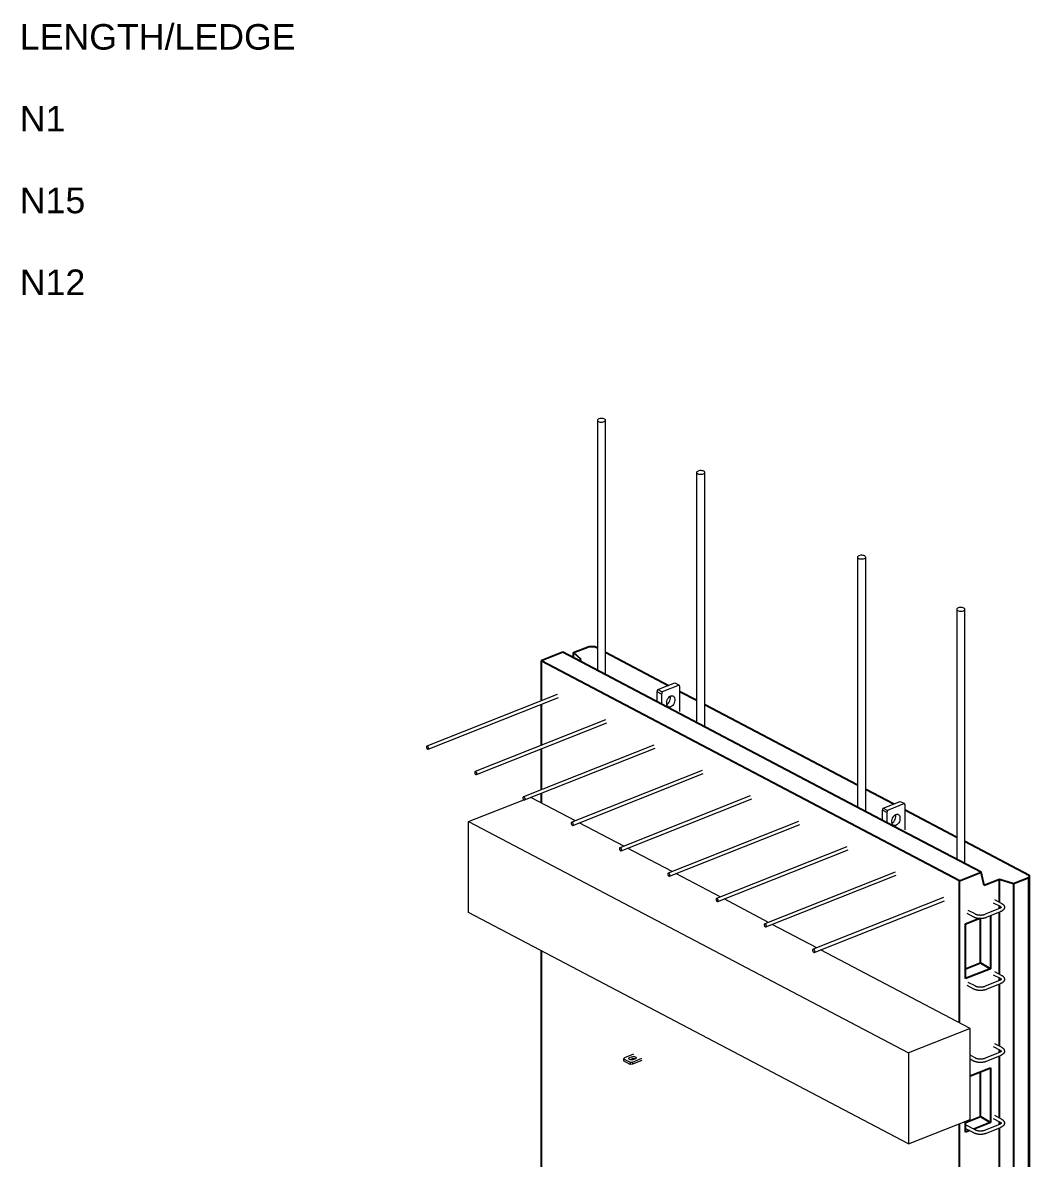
# Model space of a CAD drawing. Header units: millimetres. Extents: x -5626 to 7572, y 1067 to 18539.
# Drawn here: x 619 to 3080, y 11227 to 14003 of the extents above; entities that cross this region are included whole.
import ezdxf

# ---------------------------------------------------------------- set-up
doc = ezdxf.new("R2010")
doc.units = ezdxf.units.MM
for name, color, linetype, lineweight in [('A-GENM', 13, 'Continuous', 18), ('A-WALL', 113, 'Continuous', 25), ('G-ANNO-TEXT', 231, 'Continuous', 9), ('S-BEAM', 12, 'Continuous', 18), ('S-RBAR', 171, 'Continuous', 18)]:
    doc.layers.add(name, color=color, linetype=linetype, lineweight=lineweight)
doc.styles.add('Arial', font='arial.ttf', dxfattribs={"height": 62.5})

# ---------------------------------------------------------------- blocks, each defined once
blk = doc.blocks.new('Rebar Bar - Part 3166313199-431004-3D Ortho')
at = {"layer": 'S-RBAR'}
for p, q in [((7596.5, 11849.7), (7580.1, 11858.4)), ((7576.3, 11851.3), (7592.8, 11842.6))]:
    blk.add_line(p, q, dxfattribs=at)
blk = doc.blocks.new('Rebar Bar - Part 2227165887-431004-3D Ortho')
at = {"layer": 'S-RBAR'}
for points in [[(7592.8, 11842.6, 0), (7593.2, 11842.4, 0), (7593.6, 11842.2, 0), (7593.9, 11842, 0), (7594.2, 11841.8, 0), (7594.5, 11841.6, 0), (7594.7, 11841.4, 0), (7594.9, 11841.2, 0), (7595.1, 11841, 0), (7595.2, 11840.9, 0), (7595.3, 11840.7, 0), (7595.4, 11840.6, 0), (7595.5, 11840.5, 0), (7595.5, 11840.4, 0), (7595.5, 11840.3, 0), (7595.6, 11840.3, 0), (7595.6, 11840.2, 0), (7595.6, 11840.2, 0), (7595.6, 11840.2, 0), (7595.6, 11840.2, 0), (7595.6, 11840.2, 0), (7595.6, 11840.1, 0), (7595.5, 11840.1, 0), (7595.5, 11840, 0), (7595.5, 11839.9, 0), (7595.4, 11839.8, 0), (7595.3, 11839.7, 0), (7595.2, 11839.5, 0), (7595, 11839.3, 0), (7594.9, 11839.2, 0), (7594.6, 11839, 0), (7594.4, 11838.8, 0), (7594.1, 11838.6, 0), (7593.8, 11838.3, 0), (7593.5, 11838.1, 0), (7593.1, 11837.9, 0), (7592.7, 11837.7, 0), (7592.3, 11837.5, 0), (7591.8, 11837.3, 0), (7591.3, 11837.1, 0), (7591.2, 11837, 0)], [(7596.5, 11849.7, 0), (7597.2, 11849.4, 0), (7597.8, 11849, 0), (7598.4, 11848.6, 0), (7598.9, 11848.2, 0), (7599.5, 11847.8, 0), (7600, 11847.4, 0), (7600.5, 11846.9, 0), (7601, 11846.4, 0), (7601.4, 11845.9, 0), (7601.8, 11845.3, 0), (7602.2, 11844.8, 0), (7602.6, 11844.2, 0), (7602.9, 11843.6, 0), (7603.1, 11842.9, 0), (7603.3, 11842.2, 0), (7603.5, 11841.5, 0), (7603.5, 11840.8, 0), (7603.6, 11840.1, 0), (7603.5, 11839.4, 0), (7603.4, 11838.7, 0), (7603.3, 11838, 0), (7603.1, 11837.3, 0), (7602.8, 11836.7, 0), (7602.5, 11836.1, 0), (7602.1, 11835.5, 0), (7601.7, 11834.9, 0), (7601.3, 11834.4, 0), (7600.9, 11833.9, 0), (7600.4, 11833.4, 0), (7599.9, 11832.9, 0), (7599.4, 11832.5, 0), (7598.8, 11832.1, 0), (7598.2, 11831.7, 0), (7597.6, 11831.3, 0), (7597, 11830.9, 0), (7596.4, 11830.6, 0), (7595.7, 11830.3, 0), (7595, 11829.9, 0), (7594.3, 11829.7, 0), (7594.2, 11829.6, 0)]]:
    blk.add_polyline3d(points, dxfattribs=at)
blk = doc.blocks.new('Rebar Bar - Part 981547073-431004-3D Ortho')
at = {"layer": 'S-RBAR'}
for p, q in [((7591.2, 11837), (7556.5, 11823.2)), ((7559.4, 11815.8), (7594.2, 11829.6))]:
    blk.add_line(p, q, dxfattribs=at)
blk = doc.blocks.new('Rebar Bar - Part 2227165887-V1-3D Ortho')
at = {"layer": 'S-RBAR'}
for points in [[(7527.9, 11816.9, 0), (7528.5, 11816.6, 0), (7529.2, 11816.3, 0), (7529.9, 11816, 0), (7530.6, 11815.7, 0), (7531.3, 11815.4, 0), (7532, 11815.2, 0), (7532.8, 11814.9, 0), (7533.6, 11814.7, 0), (7534.4, 11814.5, 0), (7535.2, 11814.3, 0), (7536, 11814.1, 0), (7536.8, 11814, 0), (7537.6, 11813.9, 0), (7538.4, 11813.7, 0), (7539.3, 11813.6, 0), (7540.1, 11813.5, 0), (7541, 11813.4, 0), (7541.9, 11813.4, 0), (7542.7, 11813.3, 0), (7543.6, 11813.3, 0), (7544.5, 11813.3, 0), (7545.4, 11813.3, 0), (7546.2, 11813.3, 0), (7547.1, 11813.3, 0), (7548, 11813.4, 0), (7548.8, 11813.5, 0), (7549.7, 11813.5, 0), (7550.5, 11813.6, 0), (7551.4, 11813.8, 0), (7552.2, 11813.9, 0), (7553.1, 11814, 0), (7553.9, 11814.2, 0), (7554.7, 11814.4, 0), (7555.5, 11814.5, 0), (7556.2, 11814.8, 0), (7557, 11815, 0), (7557.8, 11815.2, 0), (7558.5, 11815.5, 0), (7559.2, 11815.7, 0), (7559.4, 11815.8, 0)], [(7531.6, 11824, 0), (7532, 11823.8, 0), (7532.5, 11823.6, 0), (7532.9, 11823.4, 0), (7533.4, 11823.2, 0), (7534, 11823, 0), (7534.5, 11822.8, 0), (7535.1, 11822.6, 0), (7535.7, 11822.4, 0), (7536.3, 11822.3, 0), (7536.9, 11822.1, 0), (7537.5, 11822, 0), (7538.2, 11821.9, 0), (7538.9, 11821.8, 0), (7539.6, 11821.6, 0), (7540.2, 11821.6, 0), (7540.9, 11821.5, 0), (7541.7, 11821.4, 0), (7542.4, 11821.4, 0), (7543.1, 11821.3, 0), (7543.8, 11821.3, 0), (7544.5, 11821.3, 0), (7545.3, 11821.3, 0), (7546, 11821.3, 0), (7546.7, 11821.3, 0), (7547.4, 11821.4, 0), (7548.2, 11821.4, 0), (7548.9, 11821.5, 0), (7549.6, 11821.6, 0), (7550.3, 11821.7, 0), (7550.9, 11821.8, 0), (7551.6, 11821.9, 0), (7552.3, 11822, 0), (7552.9, 11822.2, 0), (7553.5, 11822.3, 0), (7554.1, 11822.5, 0), (7554.7, 11822.6, 0), (7555.3, 11822.8, 0), (7555.8, 11823, 0), (7556.3, 11823.2, 0), (7556.5, 11823.2, 0)]]:
    blk.add_polyline3d(points, dxfattribs=at)
blk = doc.blocks.new('Rebar Bar - Part 3131074535-431004-3D Ortho')
at = {"layer": 'S-RBAR'}
for p, q in [((7531.6, 11824), (7515.1, 11832.6)), ((7511.4, 11825.6), (7527.9, 11816.9))]:
    blk.add_line(p, q, dxfattribs=at)
blk = doc.blocks.new('Rebar Bar - Part 3131074535-V2-3D Ortho')
at = {"layer": 'S-RBAR'}
for p, q in [((7531.6, 11472.3), (7519.8, 11478.5)), ((7519.8, 11469.4), (7527.9, 11465.2))]:
    blk.add_line(p, q, dxfattribs=at)
blk = doc.blocks.new('Rebar Bar - Part 3131074535-V3-3D Ortho')
at = {"layer": 'S-RBAR'}
for p, q in [((7531.6, 11296.4), (7508.7, 11308.5)), ((7508.7, 11299.5), (7527.9, 11289.4))]:
    blk.add_line(p, q, dxfattribs=at)
blk = doc.blocks.new('RR spread anchor face based - RR-SA-7_5-260-1726841-3D Ortho')
at = {"layer": 'A-GENM'}
for p, q in [((6756.4, 12372.3), (6798, 12388.8)), ((6808.5, 12383.3), (6766.9, 12366.8)), ((6798, 12388.8), (6808.5, 12383.3)), ((6810.3, 12379.6), (6808.5, 12383.3)), ((6754.5, 12367.1), (6756.4, 12372.3)), ((6754.5, 12342.3), (6754.5, 12367.1)), ((6765, 12361.6), (6754.5, 12367.1)), ((6756.4, 12372.3), (6766.9, 12366.8)), ((6766.9, 12366.8), (6765, 12361.6)), ((6765, 12361.6), (6765, 12336.8)), ((6787, 12354.6), (6786.9, 12356.4)), ((6787, 12351.1), (6787, 12354.6)), ((6810.3, 12319.2), (6810.3, 12379.6)), ((6777.9, 12337.8), (6777.9, 12341.3)), ((6797.5, 12349.1), (6797.5, 12345.6))]:
    blk.add_line(p, q, dxfattribs=at)
for points in [[(6777.9, 12341.3, 0), (6778.2, 12344.5, 0), (6779.2, 12347.6, 0), (6780.7, 12350.6, 0), (6782.8, 12353.3, 0), (6785.1, 12355.4, 0), (6787.7, 12356.8, 0), (6790.2, 12357.4, 0), (6792.6, 12357.2, 0), (6794.6, 12356.1, 0), (6796.2, 12354.4, 0), (6797.2, 12352, 0), (6797.5, 12349.1, 0)], [(6797.5, 12345.6, 0), (6797.2, 12342.4, 0), (6796.2, 12339.2, 0), (6794.6, 12336.2, 0), (6792.6, 12333.6, 0), (6790.2, 12331.5, 0), (6787.7, 12330.1, 0), (6785.1, 12329.5, 0), (6782.8, 12329.7, 0), (6780.7, 12330.7, 0), (6779.2, 12332.5, 0), (6778.2, 12334.9, 0), (6777.9, 12337.8, 0)], [(6778.1, 12336, 0), (6779.7, 12337, 0), (6782.1, 12339.1, 0), (6784.1, 12341.8, 0), (6785.7, 12344.8, 0), (6786.7, 12347.9, 0), (6787, 12351.1, 0)]]:
    blk.add_polyline3d(points, dxfattribs=at)
blk = doc.blocks.new('RR spread anchor face based - RR-SA-1_4-160-1726851-3D Ortho')
at = {"layer": 'A-GENM'}
for p, q in [((6674.4, 11472.3), (6672.3, 11470)), ((6672.3, 11470), (6688.6, 11461.4)), ((6672.3, 11470), (6672.3, 11464.6)), ((6697.1, 11481.3), (6674.4, 11472.3)), ((6687.6, 11472.7), (6692.1, 11474.5)), ((6692.1, 11469.2), (6688.2, 11467.6)), ((6694.1, 11462), (6716.8, 11471)), ((6716.8, 11465.7), (6694.1, 11456.7)), ((6701.3, 11469.7), (6696.7, 11467.9)), ((6688.6, 11456), (6672.3, 11464.6)), ((6688.6, 11461.4), (6694.1, 11462)), ((6688.6, 11461.4), (6688.6, 11456)), ((6694.1, 11456.7), (6688.6, 11456)), ((6694.1, 11462), (6694.1, 11456.7))]:
    blk.add_line(p, q, dxfattribs=at)
for points in [[(6696.7, 11467.9, 0), (6695.2, 11467.4, 0), (6693.5, 11467.2, 0), (6691.7, 11467.1, 0), (6689.9, 11467.3, 0), (6688.2, 11467.7, 0), (6686.9, 11468.2, 0), (6685.9, 11468.9, 0), (6685.3, 11469.7, 0), (6685.2, 11470.5, 0), (6685.5, 11471.4, 0), (6686.4, 11472.1, 0), (6687.6, 11472.7, 0)], [(6692.1, 11474.5, 0), (6693.6, 11475, 0), (6695.4, 11475.2, 0), (6697.2, 11475.3, 0), (6699, 11475.1, 0), (6700.6, 11474.8, 0), (6702, 11474.2, 0), (6703, 11473.5, 0), (6703.6, 11472.7, 0), (6703.7, 11471.9, 0), (6703.3, 11471.1, 0), (6702.5, 11470.3, 0), (6701.3, 11469.7, 0)], [(6700.6, 11469.4, 0), (6699, 11469.8, 0), (6697.2, 11470, 0), (6695.4, 11469.9, 0), (6693.6, 11469.6, 0), (6692.1, 11469.2, 0)]]:
    blk.add_polyline3d(points, dxfattribs=at)
blk = doc.blocks.new('Rebar Bar - Part 3145980499-431004-3D Ortho')
at = {"layer": 'S-RBAR'}
for p, q in [((6851.1, 12903.2), (6851.1, 12291.5)), ((6871.1, 12281), (6871.1, 12903.2))]:
    blk.add_line(p, q, dxfattribs=at)
for points in [[(6868.7, 12906.2, 0), (6866.7, 12907, 0), (6864.4, 12907.5, 0), (6861.8, 12907.8, 0), (6859.2, 12907.7, 0), (6856.7, 12907.3, 0), (6854.5, 12906.7, 0), (6852.8, 12905.8, 0), (6851.7, 12904.7, 0), (6851.1, 12903.5, 0), (6851.3, 12902.3, 0), (6852.1, 12901.2, 0), (6853.6, 12900.2, 0)], [(6853.6, 12900.2, 0), (6855.5, 12899.4, 0), (6857.8, 12898.9, 0), (6860.4, 12898.7, 0), (6863, 12898.7, 0), (6865.5, 12899.1, 0), (6867.7, 12899.8, 0), (6869.4, 12900.7, 0), (6870.6, 12901.7, 0), (6871.1, 12902.9, 0), (6870.9, 12904.1, 0), (6870.1, 12905.2, 0), (6868.7, 12906.2, 0)]]:
    blk.add_polyline3d(points, dxfattribs=at)
blk = doc.blocks.new('Rebar Bar - Part 3643695667-431004-3D Ortho')
at = {"layer": 'S-RBAR'}
for p, q in [((7454.3, 11863.9), (7135.6, 11737.6)), ((7138.5, 11730.1), (7457.1, 11856.4))]:
    blk.add_line(p, q, dxfattribs=at)
for points in [[(7139.7, 11732.5, 0), (7139.6, 11733.4, 0), (7139.3, 11734.4, 0), (7138.9, 11735.4, 0), (7138.4, 11736.2, 0), (7137.7, 11736.9, 0), (7137.1, 11737.4, 0), (7136.4, 11737.6, 0), (7135.8, 11737.6, 0), (7135.2, 11737.3, 0), (7134.8, 11736.8, 0), (7134.5, 11736.1, 0), (7134.4, 11735.2, 0)], [(7134.4, 11735.2, 0), (7134.5, 11734.3, 0), (7134.8, 11733.3, 0), (7135.2, 11732.3, 0), (7135.8, 11731.5, 0), (7136.4, 11730.8, 0), (7137.1, 11730.3, 0), (7137.7, 11730.1, 0), (7138.4, 11730.1, 0), (7138.9, 11730.4, 0), (7139.3, 11730.9, 0), (7139.6, 11731.6, 0), (7139.7, 11732.5, 0)]]:
    blk.add_polyline3d(points, dxfattribs=at)
blk = doc.blocks.new('Rebar Bar - Part 3643695667-V10-3D Ortho')
at = {"layer": 'S-RBAR'}
for p, q in [((7336.3, 11926), (7017.6, 11799.7)), ((7020.5, 11792.2), (7338.8, 11918.4))]:
    blk.add_line(p, q, dxfattribs=at)
for points in [[(7021.7, 11794.6, 0), (7021.6, 11795.5, 0), (7021.3, 11796.5, 0), (7020.9, 11797.5, 0), (7020.4, 11798.3, 0), (7019.7, 11799, 0), (7019.1, 11799.5, 0), (7018.4, 11799.7, 0), (7017.8, 11799.7, 0), (7017.2, 11799.4, 0), (7016.8, 11798.9, 0), (7016.5, 11798.2, 0), (7016.4, 11797.3, 0)], [(7016.4, 11797.3, 0), (7016.5, 11796.3, 0), (7016.8, 11795.4, 0), (7017.2, 11794.4, 0), (7017.8, 11793.5, 0), (7018.4, 11792.9, 0), (7019.1, 11792.4, 0), (7019.7, 11792.1, 0), (7020.4, 11792.2, 0), (7020.9, 11792.4, 0), (7021.3, 11793, 0), (7021.6, 11793.7, 0), (7021.7, 11794.6, 0)]]:
    blk.add_polyline3d(points, dxfattribs=at)
blk = doc.blocks.new('Rebar Bar - Part 3643695667-V11-3D Ortho')
at = {"layer": 'S-RBAR'}
for p, q in [((7218.3, 11988.1), (6899.6, 11861.7)), ((6902.5, 11854.3), (7221.3, 11980.7))]:
    blk.add_line(p, q, dxfattribs=at)
for points in [[(6903.7, 11856.6, 0), (6903.6, 11857.6, 0), (6903.3, 11858.6, 0), (6902.9, 11859.6, 0), (6902.4, 11860.4, 0), (6901.7, 11861.1, 0), (6901.1, 11861.6, 0), (6900.4, 11861.8, 0), (6899.8, 11861.8, 0), (6899.2, 11861.5, 0), (6898.8, 11861, 0), (6898.5, 11860.3, 0), (6898.4, 11859.4, 0)], [(6898.4, 11859.4, 0), (6898.5, 11858.4, 0), (6898.8, 11857.4, 0), (6899.2, 11856.5, 0), (6899.8, 11855.6, 0), (6900.4, 11854.9, 0), (6901.1, 11854.5, 0), (6901.7, 11854.2, 0), (6902.4, 11854.2, 0), (6902.9, 11854.5, 0), (6903.3, 11855, 0), (6903.6, 11855.8, 0), (6903.7, 11856.6, 0)]]:
    blk.add_polyline3d(points, dxfattribs=at)
blk = doc.blocks.new('Rebar Bar - Part 3643695667-V12-3D Ortho')
at = {"layer": 'S-RBAR'}
for p, q in [((6982.3, 12112.3), (6663.6, 11985.9)), ((6666.6, 11978.5), (6985.7, 12105))]:
    blk.add_line(p, q, dxfattribs=at)
for points in [[(6667.7, 11980.8, 0), (6667.6, 11981.8, 0), (6667.3, 11982.8, 0), (6666.9, 11983.7, 0), (6666.4, 11984.6, 0), (6665.8, 11985.3, 0), (6665.1, 11985.7, 0), (6664.4, 11986, 0), (6663.8, 11986, 0), (6663.2, 11985.7, 0), (6662.8, 11985.2, 0), (6662.5, 11984.4, 0), (6662.5, 11983.6, 0)], [(6662.5, 11983.6, 0), (6662.5, 11982.6, 0), (6662.8, 11981.6, 0), (6663.2, 11980.6, 0), (6663.8, 11979.8, 0), (6664.4, 11979.1, 0), (6665.1, 11978.6, 0), (6665.8, 11978.4, 0), (6666.4, 11978.4, 0), (6666.9, 11978.7, 0), (6667.3, 11979.2, 0), (6667.6, 11979.9, 0), (6667.7, 11980.8, 0)]]:
    blk.add_polyline3d(points, dxfattribs=at)
blk = doc.blocks.new('Rebar Bar - Part 259210708-431004-3D Ortho')
at = {"layer": 'S-RBAR'}
for p, q in [((7487, 12568.7), (7487, 11957)), ((7507, 11946.5), (7507, 12568.7))]:
    blk.add_line(p, q, dxfattribs=at)
for points in [[(7504.5, 12571.6, 0), (7502.6, 12572.4, 0), (7500.2, 12573, 0), (7497.7, 12573.2, 0), (7495.1, 12573.1, 0), (7492.6, 12572.8, 0), (7490.4, 12572.1, 0), (7488.7, 12571.2, 0), (7487.5, 12570.1, 0), (7487, 12569, 0), (7487.2, 12567.8, 0), (7488, 12566.7, 0), (7489.4, 12565.7, 0)], [(7489.4, 12565.7, 0), (7491.4, 12564.9, 0), (7493.7, 12564.3, 0), (7496.3, 12564.1, 0), (7498.9, 12564.2, 0), (7501.3, 12564.5, 0), (7503.5, 12565.2, 0), (7505.3, 12566.1, 0), (7506.4, 12567.2, 0), (7506.9, 12568.3, 0), (7506.8, 12569.5, 0), (7506, 12570.7, 0), (7504.5, 12571.6, 0)]]:
    blk.add_polyline3d(points, dxfattribs=at)
blk = doc.blocks.new('Rebar Bar - Part 259210708-V13-3D Ortho')
at = {"layer": 'S-RBAR'}
for p, q in [((6608.5, 13030.8), (6608.5, 12419.2)), ((6628.5, 12408.6), (6628.5, 13030.8))]:
    blk.add_line(p, q, dxfattribs=at)
for points in [[(6626.1, 13033.8, 0), (6624.1, 13034.6, 0), (6621.8, 13035.1, 0), (6619.2, 13035.4, 0), (6616.6, 13035.3, 0), (6614.1, 13034.9, 0), (6612, 13034.3, 0), (6610.2, 13033.4, 0), (6609.1, 13032.3, 0), (6608.5, 13031.1, 0), (6608.7, 13029.9, 0), (6609.5, 13028.8, 0), (6611, 13027.8, 0)], [(6611, 13027.8, 0), (6612.9, 13027, 0), (6615.3, 13026.5, 0), (6617.8, 13026.3, 0), (6620.4, 13026.3, 0), (6622.9, 13026.7, 0), (6625.1, 13027.4, 0), (6626.8, 13028.3, 0), (6628, 13029.3, 0), (6628.5, 13030.5, 0), (6628.3, 13031.7, 0), (6627.5, 13032.8, 0), (6626.1, 13033.8, 0)]]:
    blk.add_polyline3d(points, dxfattribs=at)

msp = doc.modelspace()

# ---------------------------------------------------------------- linework, layer by layer
at = {"layer": 'A-WALL'}
for p, q in [((1965.73434, 12462.89712), (2003.53547, 12477.88404)), ((2003.53547, 12477.88404), (2017.64611, 12477.42888)), ((2017.64611, 12477.42888), (2023.88254, 12474.14762)), ((1939.13965, 12463.7454), (1886.27716, 12442.78712)), ((1886.27716, 12442.78712), (1886.27716, 12344.95935)), ((2908.9091, 11904.73679), (1886.27716, 12442.78712)), ((2180.37505, 12336.82115), (1939.13965, 12463.7454)), ((1965.73434, 12449.75279), (1965.73434, 12462.89712)), ((1984.40401, 12446.10696), (1965.73434, 12462.89712)), ((1977.70879, 12443.45252), (1984.40401, 12446.10696)), ((2043.79274, 12463.67202), (2197.82002, 12382.63169)), ((2225.68503, 12367.97072), (2266.47462, 12346.50957)), ((1886.27716, 12336.44123), (1886.27716, 12236.00919)), ((2731.02302, 12047.10174), (2180.3759, 12336.8207)), ((2286.42492, 12336.01286), (2659.79459, 12139.56714)), ((1886.27716, 12227.57689), (1886.27716, 12127.20769)), ((1886.27716, 12118.71255), (1886.27716, 12095.84023)), ((2679.7449, 12129.07043), (2748.46799, 12092.91227)), ((2776.333, 12078.25131), (2902.34191, 12011.95263)), ((2961.77159, 11925.69506), (2731.02387, 12047.10129)), ((2922.25212, 12001.47703), (3079.60666, 11918.68608)), ((2908.9091, 11904.73679), (2961.77159, 11925.69506)), ((2969.32325, 11893.10476), (2961.77159, 11925.69506)), ((3078.61008, 11912.24138), (3040.85371, 11897.2722)), ((3079.60666, 11918.68608), (3078.61008, 11912.24138)), ((3078.61008, 8372.00176), (3078.61008, 11912.24138)), ((3079.60666, 11918.68608), (3079.60666, 8387.34483)), ((2908.9091, 11557.78989), (2908.9091, 11904.73679)), ((3007.08072, 11908.07437), (2969.32325, 11893.10476)), ((3007.08072, 11852.20582), (3007.08072, 11908.07437)), ((3040.85371, 11897.2722), (3007.08072, 11908.07437)), ((3040.85371, 11897.2722), (3040.85371, 3841.87696)), ((3007.08072, 11837.08411), (3007.08072, 11843.24472)), ((3007.08072, 11676.36009), (3007.08072, 11828.72697)), ((2924.01243, 11799.52384), (2959.05022, 11813.4152)), ((2924.01243, 11666.08273), (2924.01243, 11799.52384)), ((2960.48573, 11704.55934), (2960.48573, 11813.41513)), ((2984.42573, 11819.71626), (2984.42573, 11690.03466)), ((1886.27716, 11734.05221), (1886.27716, 4351.80758)), ((2924.01243, 11690.09885), (2960.48573, 11704.55934)), ((2984.42573, 11690.03466), (2924.01243, 11666.08273)), ((2960.48573, 11704.55934), (2984.42573, 11690.03466)), ((3007.08072, 11661.23837), (3007.08072, 11667.39899)), ((3007.08072, 11500.51436), (3007.08072, 11652.88124)), ((3007.08072, 11485.61752), (3007.08072, 11491.55325)), ((3007.08072, 11324.66862), (3007.08072, 11477.03551)), ((2935.1577, 11428.08345), (2984.42573, 11447.61663)), ((2960.48573, 11328.7002), (2960.48573, 11438.1252)), ((2984.42573, 11447.61663), (2984.42573, 11314.17552)), ((2924.01243, 11314.23971), (2960.48573, 11328.7002)), ((2960.48573, 11328.7002), (2984.42573, 11314.17552)), ((2908.9091, 3813.75725), (2908.9091, 11311.12951)), ((2924.01243, 11290.22359), (2924.01243, 11317.11749)), ((2984.42573, 11314.17552), (2943.7743, 11298.05854)), ((3007.08072, 11309.77178), (3007.08072, 11315.70752)), ((3007.08072, 11148.82289), (3007.08072, 11301.18977)), ((2934.07095, 11294.21147), (2924.01243, 11290.22359))]:
    msp.add_line(p, q, dxfattribs=at)
at = {"layer": 'S-BEAM'}
for p, q in [((1970.21013, 12051.63821), (1861.44152, 12108.86602)), ((1708.92825, 12049.7649), (1843.75265, 12103.21844)), ((1708.92825, 11827.36305), (1708.92825, 12049.7649)), ((1708.92825, 12049.7649), (2784.12445, 11484.05827)), ((2088.20612, 11989.55548), (1979.43751, 12046.78329)), ((2206.20212, 11927.47275), (2097.43351, 11984.70056)), ((2324.19811, 11865.39002), (2215.4295, 11922.61783)), ((2442.1941, 11803.30729), (2333.42549, 11860.5351)), ((2784.12445, 11261.65641), (1708.92825, 11827.36305)), ((2560.1901, 11741.22456), (2451.42149, 11798.45237)), ((2935.1577, 11543.93809), (2569.41748, 11736.36964)), ((2935.1577, 11543.93809), (2784.12445, 11484.05827)), ((2935.1577, 11321.53623), (2935.1577, 11543.93809)), ((2784.12445, 11484.05827), (2784.12445, 11261.65641)), ((2784.12445, 11261.65641), (2935.1577, 11321.53623))]:
    msp.add_line(p, q, dxfattribs=at)

# ---------------------------------------------------------------- block references
at = {"layer": 'A-GENM'}
for name, p in [('RR spread anchor face based - RR-SA-7_5-260-1726841-3D Ortho', (-4584.65508, 0)), ('RR spread anchor face based - RR-SA-7_5-260-1726841-3D Ortho', (-4034.00711, -289.71941)), ('RR spread anchor face based - RR-SA-1_4-160-1726851-3D Ortho', (-4584.65508, 0))]:
    msp.add_blockref(name, p, dxfattribs=at)
at = {"layer": 'S-RBAR'}
for name, p in [('Rebar Bar - Part 259210708-V13-3D Ortho', (-4584.65508, 0)), ('Rebar Bar - Part 3145980499-431004-3D Ortho', (-4584.65508, 0)), ('Rebar Bar - Part 3145980499-431004-3D Ortho', (-4191.3351, -206.94244)), ('Rebar Bar - Part 259210708-431004-3D Ortho', (-4584.65508, 0)), ('Rebar Bar - Part 3643695667-V11-3D Ortho', (-5292.63104, 372.49639)), ('Rebar Bar - Part 3643695667-V11-3D Ortho', (-5174.63505, 310.41365)), ('Rebar Bar - Part 3643695667-V11-3D Ortho', (-5056.63905, 248.33092)), ('Rebar Bar - Part 3643695667-V11-3D Ortho', (-4938.64306, 186.24819)), ('Rebar Bar - Part 3643695667-V12-3D Ortho', (-4584.65508, 0)), ('Rebar Bar - Part 3643695667-V11-3D Ortho', (-4702.65107, 62.08273)), ('Rebar Bar - Part 3643695667-V11-3D Ortho', (-4584.65508, 0)), ('Rebar Bar - Part 3643695667-V10-3D Ortho', (-4584.65508, 0)), ('Rebar Bar - Part 3643695667-431004-3D Ortho', (-4584.65508, 0)), ('Rebar Bar - Part 3166313199-431004-3D Ortho', (-4584.65508, 0)), ('Rebar Bar - Part 3131074535-431004-3D Ortho', (-4584.65508, 0)), ('Rebar Bar - Part 981547073-431004-3D Ortho', (-4584.65508, 0)), ('Rebar Bar - Part 2227165887-431004-3D Ortho', (-4584.65508, 0)), ('Rebar Bar - Part 2227165887-V1-3D Ortho', (-4584.65508, 0)), ('Rebar Bar - Part 981547073-431004-3D Ortho', (-4584.65508, -175.84573)), ('Rebar Bar - Part 3166313199-431004-3D Ortho', (-4584.65508, -175.84573)), ('Rebar Bar - Part 2227165887-431004-3D Ortho', (-4584.65508, -175.84573)), ('Rebar Bar - Part 3131074535-431004-3D Ortho', (-4584.65508, -175.84573)), ('Rebar Bar - Part 2227165887-V1-3D Ortho', (-4584.65508, -175.84573)), ('Rebar Bar - Part 3166313199-431004-3D Ortho', (-4584.65508, -351.69147)), ('Rebar Bar - Part 2227165887-431004-3D Ortho', (-4584.65508, -351.69147)), ('Rebar Bar - Part 3131074535-V2-3D Ortho', (-4584.65508, 0)), ('Rebar Bar - Part 2227165887-V1-3D Ortho', (-4584.65508, -351.69147)), ('Rebar Bar - Part 981547073-431004-3D Ortho', (-4584.65508, -351.69147)), ('Rebar Bar - Part 3166313199-431004-3D Ortho', (-4584.65508, -527.5372)), ('Rebar Bar - Part 3131074535-V3-3D Ortho', (-4584.65508, 0)), ('Rebar Bar - Part 981547073-431004-3D Ortho', (-4584.65508, -527.5372)), ('Rebar Bar - Part 2227165887-431004-3D Ortho', (-4584.65508, -527.5372)), ('Rebar Bar - Part 2227165887-V1-3D Ortho', (-4584.65508, -527.5372))]:
    msp.add_blockref(name, p, dxfattribs=at)

# ---------------------------------------------------------------- texts
at = {"layer": 'G-ANNO-TEXT', "color": 7, "char_height": 62.5, "attachment_point": 1, "style": 'Arial'}
for s, insert, width in [('LENGTH/LEDGE', (611.72215, 13999.35486), 815.7170312), ('N1', (611.72215, 13799.35486), 134.2826563), ('N15', (611.72215, 13599.35486), 192.405), ('N12', (611.72215, 13399.35486), 192.405)]:
    msp.add_mtext(s, dxfattribs=dict(at, insert=insert, width=width))

doc.saveas('drawing.dxf')
